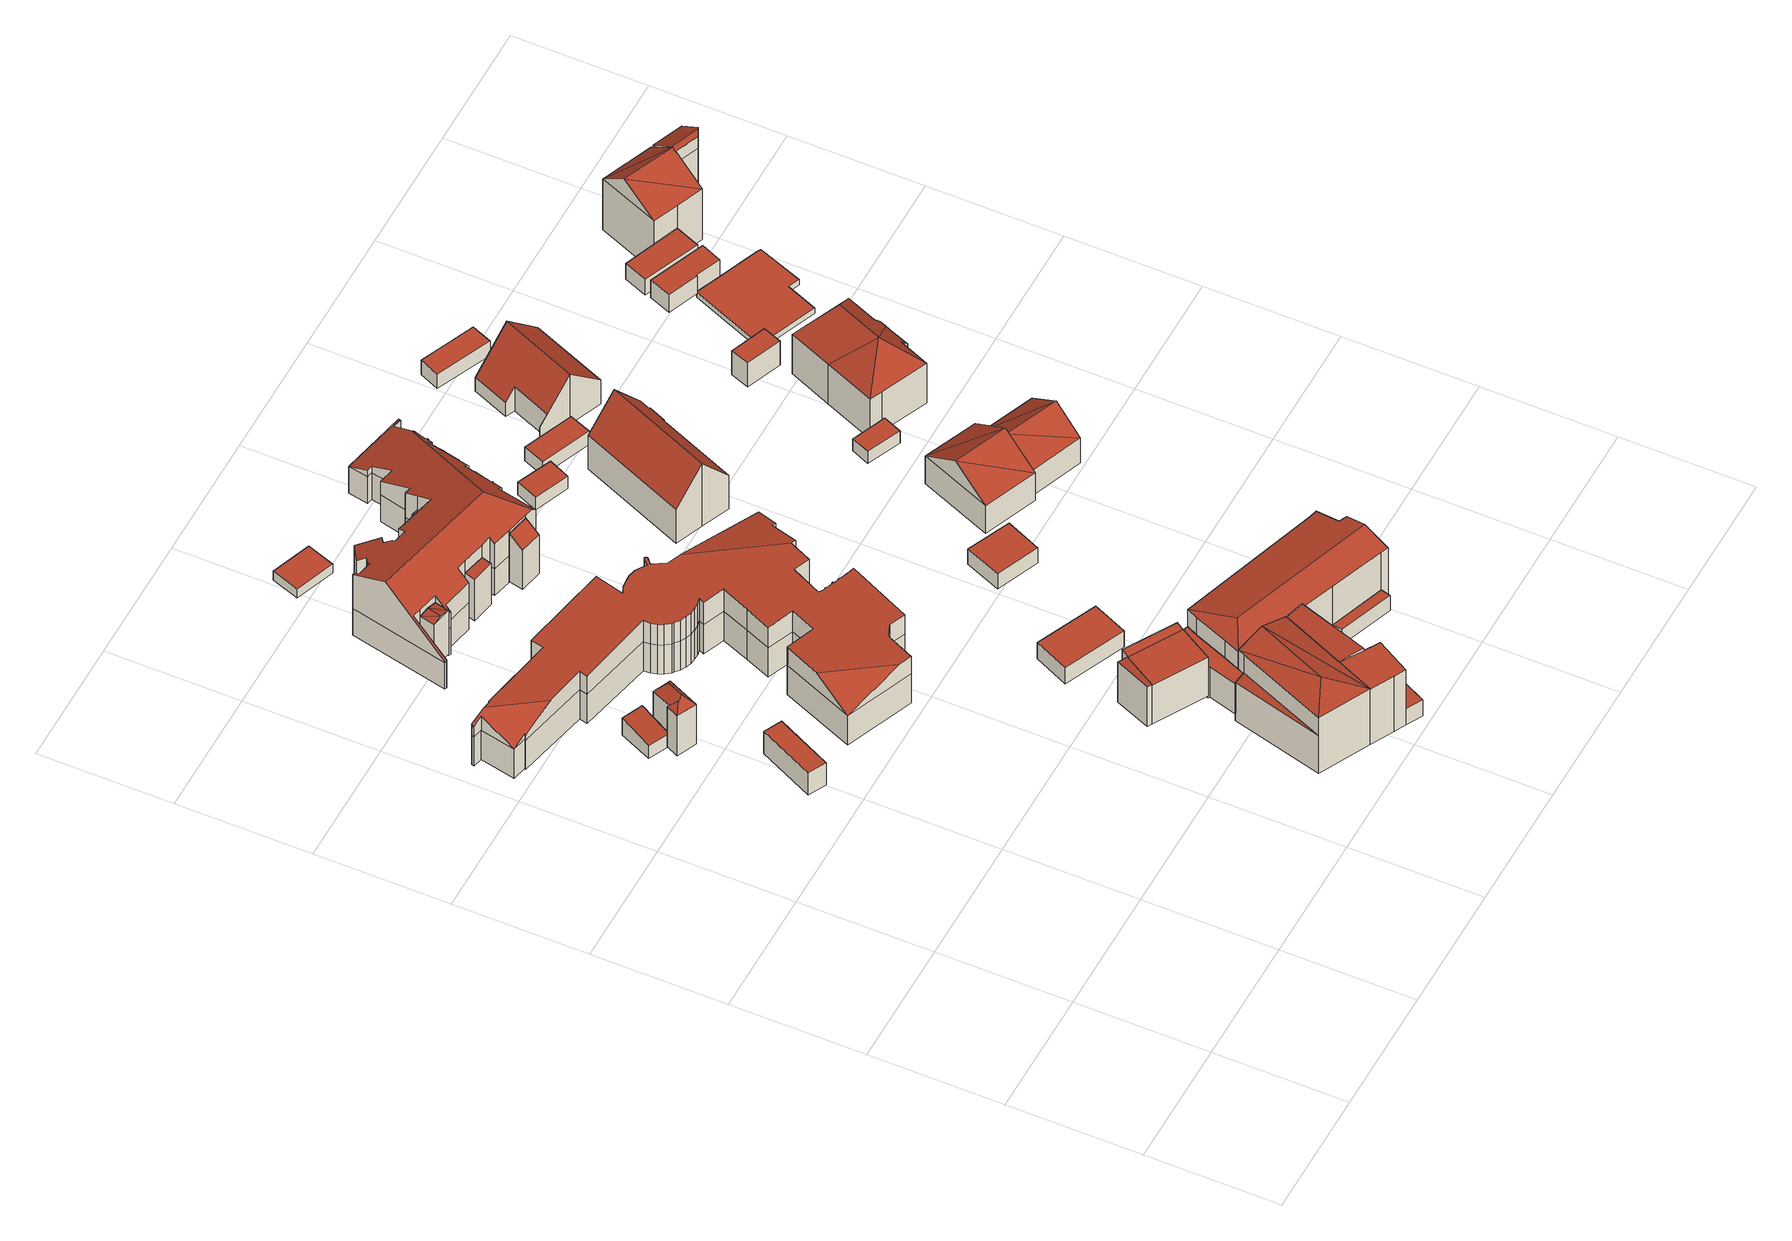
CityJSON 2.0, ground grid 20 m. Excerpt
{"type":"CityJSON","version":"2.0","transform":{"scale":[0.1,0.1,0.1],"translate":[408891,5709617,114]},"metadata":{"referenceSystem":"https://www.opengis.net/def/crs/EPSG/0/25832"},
"CityObjects":{
"building1":{"type":"Building","attributes":{"Gemeindeschluessel":"05978036","Geometrietyp2DReferenz":"3000","function":"31001_1000","roofType":"1000","measuredHeight":4.31},"geometry":[{"type":"MultiSurface","lod":"2","boundaries":[[[0,1,2,3]],[[1,4,5,2]],[[4,6,7,5]],[[6,0,3,7]],[[6,4,1,0]],[[3,2,5,7]]],"semantics":{"surfaces":[{"type":"WallSurface"},{"type":"RoofSurface"},{"type":"GroundSurface"}],"values":[0,0,0,0,1,2]}}]},
"building2":{"type":"Building","attributes":{"Gemeindeschluessel":"05978036","Geometrietyp2DReferenz":"3000","function":"31001_2460","roofType":"2100","measuredHeight":3.27},"geometry":[{"type":"MultiSurface","lod":"2","boundaries":[[[8,9,10,11]],[[9,12,13,10]],[[12,14,15,13]],[[14,16,17,15]],[[16,18,19,17]],[[18,8,11,19]],[[18,16,14,12,9,8]],[[11,10,13,15,17,19]]],"semantics":{"surfaces":[{"type":"WallSurface"},{"type":"RoofSurface"},{"type":"GroundSurface"}],"values":[0,0,0,0,0,0,1,2]}}]},
"building3":{"type":"Building","attributes":{"Gemeindeschluessel":"05978036","Geometrietyp2DReferenz":"3000","function":"31001_2460","roofType":"9999","measuredHeight":9.36},"geometry":[{"type":"MultiSurface","lod":"2","boundaries":[[[20,21,22,23,24]],[[25,20,24,26]],[[25,26,27]],[[21,20,25,27,28]],[[22,21,28,29]],[[22,29,23]],[[29,28,30,31]],[[28,27,32,30]],[[27,26,33,32]],[[26,24,34,33]],[[24,23,35,34]],[[23,29,31,35]],[[31,30,32,33,34,35]]],"semantics":{"surfaces":[{"type":"RoofSurface"},{"type":"WallSurface"},{"type":"GroundSurface"}],"values":[0,0,0,0,0,0,1,1,1,1,1,1,2]}}]},
"building4":{"type":"Building","attributes":{"Gemeindeschluessel":"05978036","Geometrietyp2DReferenz":"3000","function":"51009_1610","roofType":"3100","measuredHeight":8.84},"geometry":[{"type":"MultiSurface","lod":"2","boundaries":[[[36,37,38,39]],[[37,40,41,38]],[[40,42,43,41]],[[42,36,39,43]],[[40,37,44]],[[36,42,45]],[[45,37,36]],[[37,45,44]],[[42,44,45]],[[44,42,40]],[[39,38,41,43]]],"semantics":{"surfaces":[{"type":"WallSurface"},{"type":"RoofSurface"},{"type":"GroundSurface"}],"values":[0,0,0,0,0,0,1,1,1,1,2]}}]},
"building5":{"type":"Building","attributes":{"Gemeindeschluessel":"05978036","Geometrietyp2DReferenz":"3000","function":"31001_1100","roofType":"5000","measuredHeight":10.38},"geometry":[{"type":"MultiSurface","lod":"2","boundaries":[[[46,47,48,49]],[[47,50,51,48]],[[50,52,53,51]],[[52,54,55,53]],[[54,56,57,55]],[[56,58,59,57]],[[58,60,61,59]],[[60,62,63,61]],[[62,64,65,63]],[[64,66,67,65]],[[66,68,69,67]],[[68,70,71,69]],[[70,72,73,71]],[[72,74,75,73]],[[74,76,77,75]],[[76,78,79,77]],[[78,80,81,79]],[[80,82,83,81]],[[82,84,85,83]],[[84,86,87,85]],[[86,88,89,87]],[[88,90,91,89]],[[90,92,93,91]],[[92,94,95,93]],[[94,96,97,95]],[[96,98,99,97]],[[98,100,101,99]],[[100,102,103,101]],[[102,104,105,103]],[[104,106,107,105]],[[106,108,109,107]],[[108,110,111,109]],[[110,112,113,111]],[[112,114,115,113]],[[114,116,117,115]],[[116,118,119,117]],[[118,120,121,119]],[[120,122,123,121]],[[122,124,125,123]],[[124,126,127,125]],[[126,128,129,127]],[[128,130,131,129]],[[130,132,133,131]],[[132,134,135,133]],[[134,136,137,135]],[[136,138,139,137]],[[138,140,141,139]],[[140,142,143,141]],[[142,144,145,143]],[[144,146,147,145]],[[146,148,149,147]],[[148,150,151,149]],[[150,152,153,151]],[[152,154,155,153]],[[154,156,157,155]],[[156,158,159,157]],[[158,160,161,159]],[[160,162,163,161]],[[162,164,165,163]],[[164,166,167,165]],[[166,168,169,167]],[[168,170,171,169]],[[170,172,173,171]],[[172,174,175,173]],[[174,176,177,175]],[[176,178,179,177]],[[178,180,181,179]],[[180,182,183,181]],[[182,184,185,183]],[[184,186,187,185]],[[186,188,189,187]],[[188,190,191,189]],[[190,192,193,191]],[[192,46,49,193]],[[194,195,196,197]],[[198,199,200,201,202,203]],[[204,152,205]],[[206,207,208,209,210,211,212,213]],[[214,215,216,217,218,210,209,219,220,221,222,223,224,225,226,227,228,229,230,231,232,233,234,235,236,237,238,239,204,205,240,241,242,243,244,245,246,247,248,249,250,251,252,253,254,255,256,257,258,259,260,261,262,263,198,203,264,265,266,197,196,267,268,269,270,271,272,273]],[[68,214,273,70]],[[70,273,272,72]],[[72,272,271,74]],[[74,271,270,76]],[[76,270,269,78]],[[78,269,268,80]],[[80,268,267,82]],[[82,267,196,195,84]],[[86,194,197,266,88]],[[88,266,265,90]],[[90,265,264,92]],[[92,264,203,202,94]],[[100,199,198,102]],[[102,198,263,104]],[[104,263,262,106]],[[106,262,261,108]],[[108,261,260,110]],[[110,260,259,112]],[[112,259,258,114]],[[114,258,257,116]],[[116,257,256,118]],[[118,256,255,120]],[[120,255,254,122]],[[122,254,253,124]],[[124,253,252,126]],[[126,252,251,128]],[[128,251,250,130]],[[130,250,249,132]],[[132,249,248,134]],[[134,248,247,136]],[[136,247,246,138]],[[138,246,245,140]],[[140,245,244,142]],[[142,244,243,144]],[[144,243,242,146]],[[146,242,241,148]],[[148,241,240,150]],[[150,240,205,152]],[[154,239,238,156]],[[152,204,239,154]],[[156,238,237,158]],[[158,237,236,160]],[[160,236,235,162]],[[162,235,234,164]],[[164,234,233,166]],[[166,233,232,168]],[[168,232,231,170]],[[170,231,230,172]],[[172,230,229,174]],[[174,229,228,176]],[[176,228,227,178]],[[178,227,226,180]],[[180,226,225,182]],[[182,225,224,184]],[[184,224,223,186]],[[186,223,222,188]],[[188,222,221,190]],[[190,221,220,192]],[[192,220,219,46]],[[46,219,209,208,47]],[[60,218,217,62]],[[58,211,210,218,60]],[[62,217,216,64]],[[64,216,215,66]],[[66,215,214,68]],[[54,213,212,56]],[[52,206,213,54]],[[56,212,211,58]],[[47,208,207,50]],[[50,207,206,52]],[[94,202,201,96]],[[96,201,200,98]],[[98,200,199,100]],[[84,195,194,86]],[[49,48,51,53,55,57,59,61,63,65,67,69,71,73,75,77,79,81,83,85,87,89,91,93,95,97,99,101,103,105,107,109,111,113,115,117,119,121,123,125,127,129,131,133,135,137,139,141,143,145,147,149,151,153,155,157,159,161,163,165,167,169,171,173,175,177,179,181,183,185,187,189,191,193]]],"semantics":{"surfaces":[{"type":"WallSurface"},{"type":"RoofSurface"},{"type":"GroundSurface"}],"values":[0,0,0,0,0,0,0,0,0,0,0,0,0,0,0,0,0,0,0,0,0,0,0,0,0,0,0,0,0,0,0,0,0,0,0,0,0,0,0,0,0,0,0,0,0,0,0,0,0,0,0,0,0,0,0,0,0,0,0,0,0,0,0,0,0,0,0,0,0,0,0,0,0,0,1,1,1,1,1,0,0,0,0,0,0,0,0,0,0,0,0,0,0,0,0,0,0,0,0,0,0,0,0,0,0,0,0,0,0,0,0,0,0,0,0,0,0,0,0,0,0,0,0,0,0,0,0,0,0,0,0,0,0,0,0,0,0,0,0,0,0,0,0,0,0,0,0,0,0,0,0,0,0,2]}}]},
"building6":{"type":"Building","attributes":{"Gemeindeschluessel":"05978036","Geometrietyp2DReferenz":"3000","function":"31001_1000"},"children":["building6-1","building6-2","building6-3"]},
"building6-1":{"type":"BuildingPart","attributes":{"roofType":"1000","measuredHeight":7.47},"parents":["building6"],"geometry":[{"type":"MultiSurface","lod":"2","boundaries":[[[274,275,276,277,278]],[[275,279,280,276]],[[281,282,283,284,285]],[[282,281,279,275,274]],[[277,276,280,285,284]],[[285,280,279,281]],[[278,283,282,274]],[[278,277,284,283]]],"semantics":{"surfaces":[{"type":"WallSurface"},{"type":"RoofSurface"},{"type":"GroundSurface"},{"type":"ClosureSurface"}],"values":[0,0,0,1,2,3,0,3]}}]},
"building6-2":{"type":"BuildingPart","attributes":{"roofType":"2100","measuredHeight":7.72},"parents":["building6"],"geometry":[{"type":"MultiSurface","lod":"2","boundaries":[[[286,287,288,280,279]],[[287,289,290,288]],[[289,291,285,290]],[[291,281,285]],[[291,289,287,286]],[[280,288,290,285]],[[279,281,291,286]],[[279,280,285,281]]],"semantics":{"surfaces":[{"type":"WallSurface"},{"type":"RoofSurface"},{"type":"GroundSurface"},{"type":"ClosureSurface"}],"values":[0,0,0,0,1,2,0,3]}}]},
"building6-3":{"type":"BuildingPart","attributes":{"roofType":"2100","measuredHeight":7.77},"parents":["building6"],"geometry":[{"type":"MultiSurface","lod":"2","boundaries":[[[292,278,277,293]],[[283,294,295,284]],[[294,292,293,295]],[[294,283,278,292]],[[293,277,284,295]],[[283,284,277,278]]],"semantics":{"surfaces":[{"type":"WallSurface"},{"type":"RoofSurface"},{"type":"GroundSurface"},{"type":"ClosureSurface"}],"values":[0,0,0,1,2,3]}}]},
"building7":{"type":"Building","attributes":{"Gemeindeschluessel":"05978036","Geometrietyp2DReferenz":"3000","function":"51009_1610","roofType":"2100","measuredHeight":8.18},"geometry":[{"type":"MultiSurface","lod":"2","boundaries":[[[296,297,298,299]],[[297,300,301,298]],[[300,302,303,301]],[[302,296,299,303]],[[302,300,297,296]],[[299,298,301,303]]],"semantics":{"surfaces":[{"type":"WallSurface"},{"type":"RoofSurface"},{"type":"GroundSurface"}],"values":[0,0,0,0,1,2]}}]},
"building8":{"type":"Building","attributes":{"Gemeindeschluessel":"05978036","Geometrietyp2DReferenz":"3000","function":"31001_2460","roofType":"1000","measuredHeight":1.69},"geometry":[{"type":"MultiSurface","lod":"2","boundaries":[[[304,305,306,307]],[[305,308,309,306]],[[308,310,311,309]],[[310,304,307,311]],[[310,308,305,304]],[[307,306,309,311]]],"semantics":{"surfaces":[{"type":"WallSurface"},{"type":"RoofSurface"},{"type":"GroundSurface"}],"values":[0,0,0,0,1,2]}}]},
"building9":{"type":"Building","attributes":{"Gemeindeschluessel":"05978036","Geometrietyp2DReferenz":"3000","function":"51009_1610","roofType":"1000","measuredHeight":5.79},"geometry":[{"type":"MultiSurface","lod":"2","boundaries":[[[312,313,314,315]],[[313,316,317,314]],[[316,318,319,317]],[[318,320,321,319]],[[320,322,323,321]],[[322,324,325,323]],[[324,326,327,325]],[[326,328,329,327]],[[328,312,315,329]],[[328,326,324,322,320,318,316,313,312]],[[315,314,317,319,321,323,325,327,329]]],"semantics":{"surfaces":[{"type":"WallSurface"},{"type":"RoofSurface"},{"type":"GroundSurface"}],"values":[0,0,0,0,0,0,0,0,0,1,2]}}]},
"building10":{"type":"Building","attributes":{"Gemeindeschluessel":"05978036","Geometrietyp2DReferenz":"3000","function":"31001_2460","roofType":"1000","measuredHeight":3.1},"geometry":[{"type":"MultiSurface","lod":"2","boundaries":[[[330,331,332,333]],[[331,334,335,332]],[[334,336,337,335]],[[336,330,333,337]],[[336,334,331,330]],[[333,332,335,337]]],"semantics":{"surfaces":[{"type":"WallSurface"},{"type":"RoofSurface"},{"type":"GroundSurface"}],"values":[0,0,0,0,1,2]}}]},
"building11":{"type":"Building","attributes":{"Gemeindeschluessel":"05978036","Geometrietyp2DReferenz":"3000","function":"51009_1610","roofType":"2100","measuredHeight":10.65},"geometry":[{"type":"MultiSurface","lod":"2","boundaries":[[[338,339,340,341]],[[339,342,343,340]],[[342,344,345,343]],[[344,346,347,345]],[[346,338,341,347]],[[346,344,342,339,338]],[[341,340,343,345,347]]],"semantics":{"surfaces":[{"type":"WallSurface"},{"type":"RoofSurface"},{"type":"GroundSurface"}],"values":[0,0,0,0,0,1,2]}}]},
"building12":{"type":"Building","attributes":{"Gemeindeschluessel":"05978036","Geometrietyp2DReferenz":"3000","function":"51009_1610","roofType":"2100","measuredHeight":9.19},"geometry":[{"type":"MultiSurface","lod":"2","boundaries":[[[348,349,350,351]],[[349,352,353,350]],[[352,354,355,353]],[[354,348,351,355]],[[354,352,349,348]],[[351,350,353,355]]],"semantics":{"surfaces":[{"type":"WallSurface"},{"type":"RoofSurface"},{"type":"GroundSurface"}],"values":[0,0,0,0,1,2]}}]},
"building13":{"type":"Building","attributes":{"Gemeindeschluessel":"05978036","Geometrietyp2DReferenz":"3000","function":"31001_1000"},"children":["building13-1","building13-2"]},
"building13-1":{"type":"BuildingPart","attributes":{"roofType":"1000","measuredHeight":7.96},"parents":["building13"],"geometry":[{"type":"MultiSurface","lod":"2","boundaries":[[[356,357,358,359,360]],[[357,361,362,363,358]],[[364,361,357,356]],[[359,358,363,365]],[[366,365,363,362]],[[366,362,361,364]],[[360,359,365,366]],[[360,366,364,356]]],"semantics":{"surfaces":[{"type":"WallSurface"},{"type":"RoofSurface"},{"type":"GroundSurface"},{"type":"ClosureSurface"}],"values":[0,0,1,2,3,3,3,3]}}]},
"building13-2":{"type":"BuildingPart","attributes":{"roofType":"5000","measuredHeight":13.95},"parents":["building13"],"geometry":[{"type":"MultiSurface","lod":"2","boundaries":[[[367,368,369,370]],[[368,371,372,369]],[[371,373,374,372]],[[373,375,376,374]],[[375,377,378,376]],[[377,379,380,378]],[[379,381,382,380]],[[381,383,384,382]],[[383,385,386,384]],[[385,387,388,386]],[[387,389,390,388]],[[389,391,392,390]],[[391,393,394,392]],[[393,395,396,394]],[[395,397,398,396]],[[397,399,400,398]],[[399,401,402,400]],[[401,403,404,402]],[[403,405,406,404]],[[405,407,408,406]],[[407,409,410,408]],[[409,411,412,410]],[[411,413,414,412]],[[413,415,416,414]],[[415,417,418,416]],[[417,419,420,418]],[[419,421,422,420]],[[421,423,424,422]],[[423,425,426,424]],[[425,360,359,426]],[[362,427,428,363]],[[427,429,430,428]],[[429,431,432,430]],[[431,433,434,432]],[[433,435,436,434]],[[435,437,438,436]],[[437,439,440,438]],[[439,441,442,440]],[[441,443,444,442]],[[443,445,446,444]],[[445,447,448,446]],[[447,449,450,448]],[[449,451,452,450]],[[451,453,454,452]],[[453,455,456,454]],[[455,457,458,456]],[[457,459,460,458]],[[459,461,462,460]],[[461,463,464,462]],[[463,465,466,464]],[[465,467,468,466]],[[467,469,470,468]],[[469,471,472,470]],[[471,473,474,472]],[[473,475,476,474]],[[475,477,478,476]],[[477,479,480,478]],[[479,481,482,480]],[[481,483,484,482]],[[483,485,486,484]],[[485,487,488,486]],[[487,489,490,488]],[[489,491,492,490]],[[491,493,494,492]],[[493,495,496,494]],[[495,497,498,496]],[[497,499,500,498]],[[499,501,502,500]],[[501,503,504,502]],[[503,505,506,504]],[[505,507,508,506]],[[507,367,370,508]],[[443,441,509]],[[510,511,512,513,514,515,516,517,518,519,520,521,522,523,524,525,526,527,528,529,530,531,532,533,534,535,536,537,538,539,540,541,542,543]],[[544,545,546,547,548,549,550,551,552,553,554,555,556,557,558,559,560,561,562,563,564,565,535,534,566,509,441,439,567,568]],[[569,570,571,572,573,574,575,576,536,535,565,577,578,579,580,581,582,583,584]],[[381,569,584,383]],[[383,584,583,385]],[[385,583,582,387]],[[387,582,581,389]],[[389,581,580,391]],[[391,580,579,393]],[[393,579,578,395]],[[395,578,577,397]],[[397,577,565,564,399]],[[507,537,536,576,367]],[[367,576,575,368]],[[368,575,574,371]],[[371,574,573,373]],[[373,573,572,375]],[[375,572,571,377]],[[379,570,569,381]],[[377,571,570,379]],[[433,544,568,435]],[[435,568,567,437]],[[437,567,439]],[[445,566,534,533,447]],[[443,509,566,445]],[[399,564,563,401]],[[401,563,562,403]],[[403,562,561,405]],[[405,561,560,407]],[[407,560,559,409]],[[409,559,558,411]],[[411,558,557,413]],[[413,557,556,415]],[[415,556,555,417]],[[417,555,554,419]],[[419,554,553,421]],[[421,553,552,423]],[[423,552,551,425]],[[425,551,550,356,360]],[[362,361,548,547,427]],[[427,547,546,429]],[[429,546,545,431]],[[431,545,544,433]],[[495,543,542,497]],[[493,510,543,495]],[[497,542,541,499]],[[499,541,540,501]],[[501,540,539,503]],[[503,539,538,505]],[[505,538,537,507]],[[447,533,532,449]],[[449,532,531,451]],[[451,531,530,453]],[[453,530,529,455]],[[455,529,528,457]],[[457,528,527,459]],[[459,527,526,461]],[[461,526,525,463]],[[463,525,524,465]],[[465,524,523,467]],[[467,523,522,469]],[[469,522,521,471]],[[471,521,520,473]],[[473,520,519,475]],[[475,519,518,477]],[[477,518,517,479]],[[479,517,516,481]],[[481,516,515,483]],[[483,515,514,485]],[[485,514,513,487]],[[487,513,512,489]],[[489,512,511,491]],[[491,511,510,493]],[[370,369,372,374,376,378,380,382,384,386,388,390,392,394,396,398,400,402,404,406,408,410,412,414,416,418,420,422,424,426,359,365,363,428,430,432,434,436,438,440,442,444,446,448,450,452,454,456,458,460,462,464,466,468,470,472,474,476,478,480,482,484,486,488,490,492,494,496,498,500,502,504,506,508]],[[365,359,360,366]],[[363,365,366,362]],[[549,364,356,550]],[[360,356,364,366]],[[548,361,364,549]],[[366,364,361,362]]],"semantics":{"surfaces":[{"type":"WallSurface"},{"type":"RoofSurface"},{"type":"GroundSurface"},{"type":"ClosureSurface"}],"values":[0,0,0,0,0,0,0,0,0,0,0,0,0,0,0,0,0,0,0,0,0,0,0,0,0,0,0,0,0,0,0,0,0,0,0,0,0,0,0,0,0,0,0,0,0,0,0,0,0,0,0,0,0,0,0,0,0,0,0,0,0,0,0,0,0,0,0,0,0,0,0,0,1,1,1,1,0,0,0,0,0,0,0,0,0,0,0,0,0,0,0,0,0,0,0,0,0,0,0,0,0,0,0,0,0,0,0,0,0,0,0,0,0,0,0,0,0,0,0,0,0,0,0,0,0,0,0,0,0,0,0,0,0,0,0,0,0,0,0,0,0,0,0,0,0,0,2,3,3,0,3,0,3]}}]},
"building14":{"type":"Building","attributes":{"Gemeindeschluessel":"05978036","Geometrietyp2DReferenz":"3000","function":"31001_1000"},"children":["building14-1","building14-2","building14-3","building14-4","building14-5","building14-6"]},
"building14-1":{"type":"BuildingPart","attributes":{"roofType":"1000","measuredHeight":10.67},"parents":["building14"],"geometry":[{"type":"MultiSurface","lod":"2","boundaries":[[[585,586,587,588,589]],[[586,590,591,587]],[[592,593,594,595]],[[593,596,597,594]],[[596,598,599,600,597]],[[598,596,593,592,590,586,585]],[[588,587,591,595,594,597,600]],[[595,591,590,592]],[[589,599,598,585]],[[589,588,600,599]]],"semantics":{"surfaces":[{"type":"WallSurface"},{"type":"RoofSurface"},{"type":"GroundSurface"},{"type":"ClosureSurface"}],"values":[0,0,0,0,0,1,2,3,0,3]}}]},
"building14-2":{"type":"BuildingPart","attributes":{"roofType":"5000","measuredHeight":11.88},"parents":["building14"],"geometry":[{"type":"MultiSurface","lod":"2","boundaries":[[[601,602,603,604]],[[602,605,606,603]],[[605,607,608,606]],[[607,609,610,611,608]],[[612,613,614,615,616]],[[613,617,618,614]],[[619,620,621,622]],[[620,623,624,621]],[[623,625,626,624]],[[625,627,628,626]],[[627,629,630,628]],[[629,601,604,630]],[[625,623,620,619,631]],[[619,617,613,612,609,607,605,631]],[[605,602,601,629,627,625,631]],[[604,603,606,608,611,615,614,618,622,621,624,626,628,630]],[[616,610,609,612]],[[616,615,611,610]],[[622,618,617,619]]],"semantics":{"surfaces":[{"type":"WallSurface"},{"type":"RoofSurface"},{"type":"GroundSurface"},{"type":"ClosureSurface"}],"values":[0,0,0,0,0,0,0,0,0,0,0,0,1,1,1,2,0,3,3]}}]},
"building14-3":{"type":"BuildingPart","attributes":{"roofType":"1000","measuredHeight":3.18},"parents":["building14"],"geometry":[{"type":"MultiSurface","lod":"2","boundaries":[[[632,633,634,635]],[[633,589,588,634]],[[599,636,637,600]],[[636,632,635,637]],[[636,599,589,633,632]],[[635,634,588,600,637]],[[600,588,589,599]]],"semantics":{"surfaces":[{"type":"WallSurface"},{"type":"RoofSurface"},{"type":"GroundSurface"},{"type":"ClosureSurface"}],"values":[0,0,0,0,1,2,3]}}]},
"building14-4":{"type":"BuildingPart","attributes":{"roofType":"2100","measuredHeight":7.39},"parents":["building14"],"geometry":[{"type":"MultiSurface","lod":"2","boundaries":[[[638,639,640,641]],[[639,642,643,640]],[[639,638,642]],[[643,641,640]],[[641,643,642,638]]],"semantics":{"surfaces":[{"type":"WallSurface"},{"type":"RoofSurface"},{"type":"GroundSurface"},{"type":"ClosureSurface"}],"values":[0,0,1,2,3]}}]},
"building14-5":{"type":"BuildingPart","attributes":{"roofType":"5000","measuredHeight":12.16},"parents":["building14"],"geometry":[{"type":"MultiSurface","lod":"2","boundaries":[[[644,645,638,641,591,590]],[[646,647,619,622,643,642]],[[648,649,592,595,618,617]],[[645,644,650]],[[644,649,648,651]],[[651,650,644]],[[651,647,650]],[[650,647,646,645]],[[651,648,647]],[[595,591,641,643,622,618]],[[590,592,649,644]],[[590,591,595,592]],[[642,638,645,646]],[[642,643,641,638]],[[617,619,647,648]],[[617,618,622,619]]],"semantics":{"surfaces":[{"type":"WallSurface"},{"type":"RoofSurface"},{"type":"GroundSurface"},{"type":"ClosureSurface"}],"values":[0,0,0,1,1,1,1,1,0,2,0,3,0,3,0,3]}}]},
"building14-6":{"type":"BuildingPart","attributes":{"roofType":"1000","measuredHeight":2.92},"parents":["building14"],"geometry":[{"type":"MultiSurface","lod":"2","boundaries":[[[610,652,653,611]],[[652,654,655,653]],[[654,616,615,655]],[[616,654,652,610]],[[611,653,655,615]],[[611,615,616,610]]],"semantics":{"surfaces":[{"type":"WallSurface"},{"type":"RoofSurface"},{"type":"GroundSurface"},{"type":"ClosureSurface"}],"values":[0,0,0,1,2,3]}}]},
"building15":{"type":"Building","attributes":{"Gemeindeschluessel":"05978036","Geometrietyp2DReferenz":"3000","function":"31001_2460","roofType":"1000","measuredHeight":2.93},"geometry":[{"type":"MultiSurface","lod":"2","boundaries":[[[656,657,658,659]],[[657,660,661,658]],[[660,662,663,661]],[[662,656,659,663]],[[662,660,657,656]],[[659,658,661,663]]],"semantics":{"surfaces":[{"type":"WallSurface"},{"type":"RoofSurface"},{"type":"GroundSurface"}],"values":[0,0,0,0,1,2]}}]},
"building16":{"type":"Building","attributes":{"Gemeindeschluessel":"05978036","Geometrietyp2DReferenz":"3000","function":"51009_1610","roofType":"2100","measuredHeight":4.27},"geometry":[{"type":"MultiSurface","lod":"2","boundaries":[[[664,665,666,667]],[[665,668,669,666]],[[668,670,671,669]],[[670,672,673,671]],[[672,674,675,673]],[[674,676,677,675]],[[676,678,679,677]],[[678,664,667,679]],[[678,676,674,672,670,668,665,664]],[[667,666,669,671,673,675,677,679]]],"semantics":{"surfaces":[{"type":"WallSurface"},{"type":"RoofSurface"},{"type":"GroundSurface"}],"values":[0,0,0,0,0,0,0,0,1,2]}}]},
"building17":{"type":"Building","attributes":{"Gemeindeschluessel":"05978036","Geometrietyp2DReferenz":"3000","function":"31001_2460","roofType":"1000","measuredHeight":2.35},"geometry":[{"type":"MultiSurface","lod":"2","boundaries":[[[680,681,682,683]],[[681,684,685,682]],[[684,686,687,685]],[[686,680,683,687]],[[686,684,681,680]],[[683,682,685,687]]],"semantics":{"surfaces":[{"type":"WallSurface"},{"type":"RoofSurface"},{"type":"GroundSurface"}],"values":[0,0,0,0,1,2]}}]},
"building18":{"type":"Building","attributes":{"Gemeindeschluessel":"05978036","Geometrietyp2DReferenz":"3000","function":"51009_1610","roofType":"2100","measuredHeight":4.31},"geometry":[{"type":"MultiSurface","lod":"2","boundaries":[[[688,689,690,691]],[[689,692,693,690]],[[692,694,695,693]],[[694,696,697,695]],[[696,688,691,697]],[[696,694,692,689,688]],[[691,690,693,695,697]]],"semantics":{"surfaces":[{"type":"WallSurface"},{"type":"RoofSurface"},{"type":"GroundSurface"}],"values":[0,0,0,0,0,1,2]}}]},
"building19":{"type":"Building","attributes":{"Gemeindeschluessel":"05978036","Geometrietyp2DReferenz":"3000","function":"31001_1000","roofType":"3100","measuredHeight":11.97},"geometry":[{"type":"MultiSurface","lod":"2","boundaries":[[[698,699,700,701]],[[699,702,703,700]],[[702,704,705,703]],[[704,706,707,705]],[[706,708,709,707]],[[708,710,711,709]],[[710,712,713,711]],[[712,714,715,713]],[[714,716,717,715]],[[716,698,701,717]],[[712,710,708,706,704,702,699,698]],[[698,716,714,712]],[[701,700,703,705,707,709,711,713,715,717]]],"semantics":{"surfaces":[{"type":"WallSurface"},{"type":"RoofSurface"},{"type":"GroundSurface"}],"values":[0,0,0,0,0,0,0,0,0,0,1,1,2]}}]},
"building20":{"type":"Building","attributes":{"Gemeindeschluessel":"05978036","Geometrietyp2DReferenz":"3000","function":"31001_2460","roofType":"1000","measuredHeight":2.65},"geometry":[{"type":"MultiSurface","lod":"2","boundaries":[[[718,719,720,721]],[[719,722,723,720]],[[722,724,725,723]],[[724,718,721,725]],[[724,722,719,718]],[[721,720,723,725]]],"semantics":{"surfaces":[{"type":"WallSurface"},{"type":"RoofSurface"},{"type":"GroundSurface"}],"values":[0,0,0,0,1,2]}}]},
"building21":{"type":"Building","attributes":{"Gemeindeschluessel":"05978036","Geometrietyp2DReferenz":"3000","function":"31001_1000"},"children":["building21-1","building21-2"]},
"building21-1":{"type":"BuildingPart","attributes":{"roofType":"3100","measuredHeight":8.21},"parents":["building21"],"geometry":[{"type":"MultiSurface","lod":"2","boundaries":[[[726,727,728,729]],[[727,730,731,728]],[[730,732,733,731]],[[730,727,734]],[[726,734,727]],[[734,726,735,736]],[[736,730,734]],[[730,736,737,732]],[[729,728,731,733]],[[729,733,732,726]],[[732,737,735,726]],[[737,736,735]]],"semantics":{"surfaces":[{"type":"WallSurface"},{"type":"RoofSurface"},{"type":"GroundSurface"},{"type":"ClosureSurface"}],"values":[0,0,0,0,1,1,1,1,2,3,3,3]}}]},
"building21-2":{"type":"BuildingPart","attributes":{"roofType":"3100","measuredHeight":9.2},"parents":["building21"],"geometry":[{"type":"MultiSurface","lod":"2","boundaries":[[[738,739,740,741]],[[742,743,744,745]],[[743,738,741,744]],[[738,743,746]],[[738,747,739]],[[747,738,746]],[[746,742,747]],[[742,746,743]],[[741,740,729,733,745,744]],[[745,733,732,737,742]],[[729,740,739,735,726]],[[733,729,726,732]],[[732,726,735,737]],[[747,742,737,736,735,739]],[[737,735,736]]],"semantics":{"surfaces":[{"type":"WallSurface"},{"type":"RoofSurface"},{"type":"GroundSurface"},{"type":"ClosureSurface"}],"values":[0,0,0,0,1,1,1,1,2,0,0,3,3,0,3]}}]},
"building22":{"type":"Building","attributes":{"Gemeindeschluessel":"05978036","Geometrietyp2DReferenz":"3000","function":"31001_2460","roofType":"1000","measuredHeight":2.36},"geometry":[{"type":"MultiSurface","lod":"2","boundaries":[[[748,749,750,751]],[[749,752,753,750]],[[752,754,755,753]],[[754,748,751,755]],[[754,752,749,748]],[[751,750,753,755]]],"semantics":{"surfaces":[{"type":"WallSurface"},{"type":"RoofSurface"},{"type":"GroundSurface"}],"values":[0,0,0,0,1,2]}}]},
"building23":{"type":"Building","attributes":{"Gemeindeschluessel":"05978036","Geometrietyp2DReferenz":"3000","function":"31001_1000","roofType":"3100","measuredHeight":9.62},"geometry":[{"type":"MultiSurface","lod":"2","boundaries":[[[756,757,758,759]],[[757,760,761,758]],[[760,762,763,761]],[[762,764,765,763]],[[764,766,767,765]],[[766,768,769,767]],[[768,770,771,769]],[[770,772,773,771]],[[772,774,775,773]],[[774,756,759,775]],[[770,768,766,764]],[[764,762,760,757,756,774,772,770]],[[759,758,761,763,765,767,769,771,773,775]]],"semantics":{"surfaces":[{"type":"WallSurface"},{"type":"RoofSurface"},{"type":"GroundSurface"}],"values":[0,0,0,0,0,0,0,0,0,0,1,1,2]}}]},
"building24":{"type":"Building","attributes":{"Gemeindeschluessel":"05978036","Geometrietyp2DReferenz":"3000","function":"31001_2460","roofType":"1000","measuredHeight":2.81},"geometry":[{"type":"MultiSurface","lod":"2","boundaries":[[[776,777,778,779]],[[777,780,781,778]],[[780,782,783,781]],[[782,784,785,783]],[[784,776,779,785]],[[784,782,780,777,776]],[[779,778,781,783,785]]],"semantics":{"surfaces":[{"type":"WallSurface"},{"type":"RoofSurface"},{"type":"GroundSurface"}],"values":[0,0,0,0,0,1,2]}}]},
"building25":{"type":"Building","attributes":{"Gemeindeschluessel":"05978036","Geometrietyp2DReferenz":"3000","function":"31001_1000","roofType":"3200","measuredHeight":12.95},"geometry":[{"type":"MultiSurface","lod":"2","boundaries":[[[786,787,788,789]],[[787,790,791,788]],[[790,792,793,791]],[[792,794,795,793]],[[794,796,797,795]],[[796,798,799,797]],[[798,800,801,799]],[[800,802,803,801]],[[802,804,805,803]],[[804,806,807,805]],[[806,808,809,807]],[[808,786,789,809]],[[798,796,810]],[[792,790,787,811]],[[796,794,811,810]],[[794,792,811]],[[804,802,800,798,810,811]],[[787,786,808,806,804,811]],[[789,788,791,793,795,797,799,801,803,805,807,809]]],"semantics":{"surfaces":[{"type":"WallSurface"},{"type":"RoofSurface"},{"type":"GroundSurface"}],"values":[0,0,0,0,0,0,0,0,0,0,0,0,1,1,1,1,1,1,2]}}]},
"building26":{"type":"Building","attributes":{"Gemeindeschluessel":"05978036","Geometrietyp2DReferenz":"3000","function":"31001_2460","roofType":"1000","measuredHeight":4.54},"geometry":[{"type":"MultiSurface","lod":"2","boundaries":[[[812,813,814,815]],[[813,816,817,814]],[[816,818,819,817]],[[818,812,815,819]],[[818,816,813,812]],[[815,814,817,819]]],"semantics":{"surfaces":[{"type":"WallSurface"},{"type":"RoofSurface"},{"type":"GroundSurface"}],"values":[0,0,0,0,1,2]}}]},
"building27":{"type":"Building","attributes":{"Gemeindeschluessel":"05978036","Geometrietyp2DReferenz":"3000","function":"31001_9998","roofType":"1000","measuredHeight":1.3},"geometry":[{"type":"MultiSurface","lod":"2","boundaries":[[[820,821,822,823]],[[821,824,825,822]],[[824,826,827,825]],[[826,828,829,827]],[[828,830,831,829]],[[830,820,823,831]],[[830,828,826,824,821,820]],[[823,822,825,827,829,831]]],"semantics":{"surfaces":[{"type":"WallSurface"},{"type":"RoofSurface"},{"type":"GroundSurface"}],"values":[0,0,0,0,0,0,1,2]}}]},
"building28":{"type":"Building","attributes":{"Gemeindeschluessel":"05978036","Geometrietyp2DReferenz":"3000","function":"31001_1000","roofType":"1000","measuredHeight":1.02},"geometry":[{"type":"MultiSurface","lod":"2","boundaries":[[[832,833,834,835]],[[833,836,837,834]],[[836,838,839,837]],[[838,840,841,839]],[[840,842,843,841]],[[842,844,845,843]],[[844,846,847,845]],[[846,848,849,847]],[[848,850,851,849]],[[850,832,835,851]],[[850,848,846,844,842,840,838,836,833,832]],[[835,834,837,839,841,843,845,847,849,851]]],"semantics":{"surfaces":[{"type":"WallSurface"},{"type":"RoofSurface"},{"type":"GroundSurface"}],"values":[0,0,0,0,0,0,0,0,0,0,1,2]}}]},
"building29":{"type":"Building","attributes":{"Gemeindeschluessel":"05978036","Geometrietyp2DReferenz":"3000","function":"31001_2460","roofType":"1000","measuredHeight":3.43},"geometry":[{"type":"MultiSurface","lod":"2","boundaries":[[[852,853,854,855]],[[853,856,857,854]],[[856,858,859,857]],[[858,860,861,859]],[[860,862,863,861]],[[862,852,855,863]],[[862,860,858,856,853,852]],[[855,854,857,859,861,863]]],"semantics":{"surfaces":[{"type":"WallSurface"},{"type":"RoofSurface"},{"type":"GroundSurface"}],"values":[0,0,0,0,0,0,1,2]}}]},
"building30":{"type":"Building","attributes":{"Gemeindeschluessel":"05978036","Geometrietyp2DReferenz":"3000","function":"31001_2460","roofType":"1000","measuredHeight":3.05},"geometry":[{"type":"MultiSurface","lod":"2","boundaries":[[[864,865,866,867]],[[865,868,869,866]],[[868,870,871,869]],[[870,864,867,871]],[[870,868,865,864]],[[867,866,869,871]]],"semantics":{"surfaces":[{"type":"WallSurface"},{"type":"RoofSurface"},{"type":"GroundSurface"}],"values":[0,0,0,0,1,2]}}]},
"building31":{"type":"Building","attributes":{"Gemeindeschluessel":"05978036","Geometrietyp2DReferenz":"3000","function":"31001_1000"},"children":["building31-1","building31-2"]},
"building31-1":{"type":"BuildingPart","attributes":{"roofType":"5000","measuredHeight":13.03},"parents":["building31"],"geometry":[{"type":"MultiSurface","lod":"2","boundaries":[[[872,873,874,875,876,877]],[[873,878,879,874]],[[878,880,881,879]],[[880,882,883,884,881]],[[885,886,887,888,889,890]],[[886,891,892,872,887]],[[873,892,891,878]],[[872,892,873]],[[878,891,886,885,880]],[[880,885,890,893,882]],[[884,875,874,879,881]],[[877,894,872]],[[876,875,884,883]],[[877,876,883,882,894]],[[894,888,887,872]],[[893,890,889]],[[882,893,889,888,894]]],"semantics":{"surfaces":[{"type":"WallSurface"},{"type":"RoofSurface"},{"type":"GroundSurface"},{"type":"ClosureSurface"}],"values":[0,0,0,0,1,1,0,0,0,0,2,0,3,3,0,0,3]}}]},
"building31-2":{"type":"BuildingPart","attributes":{"roofType":"5000","measuredHeight":13.14},"parents":["building31"],"geometry":[{"type":"MultiSurface","lod":"2","boundaries":[[[895,896,897,898]],[[896,899,900,897]],[[899,901,902,900]],[[901,876,875,902]],[[883,903,904,884]],[[903,895,898,904]],[[899,905,888,894,877,901]],[[899,906,905]],[[903,893,889,905,906]],[[906,896,895,903]],[[883,882,893,903]],[[901,877,876]],[[896,906,899]],[[898,897,900,902,875,884,904]],[[884,875,876,883]],[[905,889,888]],[[876,877,894,882,883]],[[893,882,894,888,889]]],"semantics":{"surfaces":[{"type":"WallSurface"},{"type":"RoofSurface"},{"type":"GroundSurface"},{"type":"ClosureSurface"}],"values":[0,0,0,0,0,0,1,1,1,1,0,0,0,2,3,0,3,3]}}]}
},
"vertices":[
[131,646,104],[171,730,104],[171,730,61],[131,646,61],[197,717,104],[197,717,61],[157,633,104],[157,633,61],
[99,861,83],[121,910,92],[121,910,59],[99,861,59],[152,896,92],[152,896,59],[143,876,88],[143,876,59],[130,846,83],[130,846,59],[127,848,83],[127,848,59],
[140,834,155],[135,833,150],[132,834,150],[118,829,138],[147,816,138],[150,857,155],[169,864,138],[143,876,138],[130,846,138],[127,848,138],[130,846,61],[127,848,61],[143,876,61],[169,864,61],[147,816,61],[118,829,61],
[160,1199,136],[155,1177,136],[155,1177,52],[160,1199,52],[124,1183,136],[124,1183,52],[129,1206,136],[129,1206,52],[139,1180,140],[144,1202,140],
[143,982,89],[33,1006,89],[33,1006,33],[143,982,33],[34,1008,89],[34,1008,33],[12,1013,89],[12,1013,33],[23,1066,89],[23,1066,33],[9,1069,89],[9,1069,33],[10,1073,89],[10,1073,33],[46,1065,89],[46,1065,33],[46,1066,89],[46,1066,33],[157,1042,89],[157,1042,33],[161,1061,89],[161,1061,33],[294,1032,89],[294,1032,33],[284,989,89],[284,989,33],[293,993,89],[293,993,33],[304,994,89],[304,994,33],[314,994,89],[314,994,33],[324,991,89],[324,991,33],[331,987,89],[331,987,33],[340,981,89],[340,981,33],[350,990,89],[350,990,33],[352,988,89],[352,988,33],[343,978,89],[343,978,33],[349,969,89],[349,969,33],[354,959,89],[354,959,33],[499,898,89],[499,898,33],[486,867,89],[486,867,33],[480,869,89],[480,869,33],[463,827,89],[463,827,33],[456,830,89],[456,830,33],[442,797,89],[442,797,33],[418,807,89],[418,807,33],[399,762,89],[399,762,33],[401,762,89],[401,762,33],[400,761,89],[400,761,33],[409,757,89],[409,757,33],[410,758,89],[410,758,33],[411,757,89],[411,757,33],[411,756,89],[411,756,33],[420,753,89],[420,753,33],[420,754,89],[420,754,33],[422,753,89],[422,753,33],[421,752,89],[421,752,33],[430,748,89],[430,748,33],[430,749,89],[430,749,33],[433,748,89],[433,748,33],[433,747,89],[433,747,33],[451,740,89],[451,740,33],[451,741,89],[451,741,33],[455,739,89],[455,739,33],[416,646,89],[416,646,33],[392,656,89],[392,656,33],[374,649,89],[374,649,33],[357,608,89],[357,608,33],[255,650,89],[255,650,33],[300,759,89],[300,759,33],[341,742,89],[341,742,33],[356,779,89],[356,779,33],[317,795,89],[317,795,33],[332,833,89],[332,833,33],[349,875,89],[349,875,33],[316,888,89],[316,888,33],[320,896,89],[320,896,33],[311,894,89],[311,894,33],[303,894,89],[303,894,33],[294,895,89],[294,895,33],[286,898,89],[286,898,33],[278,902,89],[278,902,33],[271,908,89],[271,908,33],[268,910,89],[268,910,33],[262,918,89],[262,918,33],[258,926,89],[258,926,33],[256,935,89],[256,935,33],[255,945,89],[255,945,33],[140,970,89],[140,970,33],[352,988,136],[350,990,136],[348,989,137],[351,986,137],[456,830,137],[463,827,136],[480,869,128],[486,867,127],[499,898,121],[375,950,137],[278,706,122],[339,616,122],[12,1013,90],[34,1008,100],[33,1006,99],[83,995,122],[34,1067,122],[10,1073,111],[9,1069,109],[23,1066,116],[294,1032,135],[161,1061,129],[157,1042,128],[46,1066,122],[46,1065,122],[143,982,125],[140,970,124],[255,945,130],[256,935,129],[258,926,129],[262,918,129],[268,910,129],[271,908,129],[278,902,129],[286,898,130],[294,895,130],[303,894,131],[311,894,131],[320,896,132],[316,888,131],[349,875,132],[332,833,130],[317,795,127],[356,779,129],[341,742,127],[300,759,125],[357,608,123],[374,649,125],[392,656,126],[416,646,127],[455,739,133],[451,741,133],[451,740,133],[433,747,132],[433,748,132],[430,749,132],[430,748,132],[421,752,132],[422,753,132],[420,754,132],[420,753,132],[411,756,131],[411,757,131],[410,758,131],[409,757,131],[400,761,131],[401,762,131],[399,762,131],[418,807,134],[442,797,135],[354,959,136],[349,969,136],[343,978,136],[340,981,136],[331,987,136],[324,991,136],[314,994,135],[304,994,135],[293,993,134],[284,989,133],
[555,312,123],[525,261,123],[525,261,49],[555,312,49],[555,312,122],[449,305,123],[449,305,49],[479,356,123],[480,355,123],[480,355,122],[480,355,49],[479,356,49],
[449,305,124],[442,309,125],[442,309,49],[464,362,126],[464,362,49],[479,356,124],
[560,323,126],[560,323,49],[486,366,126],[486,366,49],
[261,1181,132],[258,1166,130],[258,1166,51],[261,1181,51],[223,1173,130],[223,1173,51],[227,1189,132],[227,1189,51],
[174,1440,66],[234,1418,66],[234,1418,49],[174,1440,49],[219,1376,66],[219,1376,49],[159,1398,66],[159,1398,49],
[536,215,103],[515,217,103],[515,217,45],[536,215,45],[527,260,103],[527,260,45],[525,261,103],[525,261,45],[555,312,103],[555,312,45],[560,323,103],[560,323,45],[578,317,103],[578,317,45],[570,300,103],[570,300,45],[550,249,103],[550,249,45],
[458,435,85],[482,487,85],[482,487,54],[458,435,54],[573,447,85],[573,447,54],[550,395,85],[550,395,54],
[593,91,141],[579,99,138],[579,99,37],[593,91,37],[620,195,139],[620,195,37],[647,185,143],[647,185,37],[612,79,143],[612,79,37],
[339,1156,143],[334,1134,126],[334,1134,51],[339,1156,51],[300,1141,126],[300,1141,51],[305,1163,143],[305,1163,51],
[287,1274,128],[292,1297,128],[292,1297,49],[287,1274,49],[287,1274,100],[302,1295,128],[302,1295,100],[302,1295,49],[297,1272,128],[297,1272,49],[297,1272,100],
[339,1156,100],[305,1163,100],[305,1163,49],[339,1156,49],[276,1170,100],[276,1170,49],[278,1178,100],[278,1178,49],[261,1181,100],[261,1181,49],[227,1189,100],[227,1189,49],[212,1192,100],[212,1192,49],[208,1174,100],[208,1174,49],[160,1184,100],[160,1184,49],[158,1176,100],[158,1176,49],[155,1177,100],[155,1177,49],[160,1199,100],[160,1199,49],[129,1206,100],[129,1206,49],[115,1209,100],[115,1209,49],[103,1155,100],[103,1155,49],[100,1156,100],[100,1156,49],[133,1305,100],[133,1305,49],[136,1304,100],[136,1304,49],[135,1297,100],[135,1297,49],[157,1292,100],[157,1292,49],[158,1296,100],[158,1296,49],[168,1303,100],[168,1303,49],[161,1313,100],[161,1313,49],[192,1332,100],[192,1332,49],[212,1302,100],[212,1302,49],[202,1295,100],[202,1295,49],[208,1285,100],[208,1285,49],[207,1280,100],[207,1280,49],[228,1276,100],[228,1276,49],[231,1287,100],[231,1287,49],[306,1314,100],[306,1314,49],[316,1312,100],[316,1312,49],[327,1360,100],[327,1360,49],[351,1355,100],[351,1355,49],[357,1387,100],[357,1387,49],[348,1389,100],[348,1389,49],[354,1419,100],[354,1419,49],[457,1397,100],[457,1397,49],[456,1394,100],[456,1394,49],[442,1397,100],[442,1397,49],[435,1366,100],[435,1366,49],[437,1366,100],[437,1366,49],[437,1363,100],[437,1363,49],[435,1364,100],[435,1364,49],[430,1345,100],[430,1345,49],[433,1344,100],[433,1344,49],[432,1342,100],[432,1342,49],[430,1343,100],[430,1343,49],[428,1335,100],[428,1335,49],[418,1336,100],[418,1336,49],[413,1310,100],[413,1310,49],[415,1310,100],[415,1310,49],[414,1308,100],[414,1308,49],[412,1308,100],[412,1308,49],[408,1289,100],[408,1289,49],[410,1289,100],[410,1289,49],[410,1287,100],[410,1287,49],[407,1287,100],[407,1287,49],[404,1270,100],[404,1270,49],[394,1272,100],[394,1272,49],[391,1257,100],[391,1257,49],[393,1256,100],[393,1256,49],[393,1255,100],[393,1255,49],[391,1255,100],[391,1255,49],[384,1228,100],[384,1228,49],[387,1227,100],[387,1227,49],[386,1226,100],[386,1226,49],[384,1226,100],[384,1226,49],[381,1211,100],[381,1211,49],[371,1213,100],[371,1213,49],[358,1151,100],[358,1151,49],[455,1394,101],[391,1255,133],[393,1255,130],[393,1256,130],[391,1257,133],[394,1272,133],[404,1270,124],[407,1287,124],[410,1287,121],[410,1289,121],[408,1289,124],[412,1308,124],[414,1308,121],[415,1310,121],[413,1310,124],[418,1336,123],[428,1335,114],[430,1343,114],[432,1342,112],[433,1344,112],[430,1345,114],[435,1364,114],[437,1363,112],[437,1366,112],[435,1366,114],[435,1367,114],[319,1208,188],[352,1153,148],[358,1151,142],[371,1213,142],[381,1211,133],[384,1226,133],[386,1226,131],[387,1227,131],[384,1228,133],[351,1355,126],[327,1360,126],[316,1312,147],[306,1314,147],[302,1295,155],[297,1272,164],[287,1274,164],[231,1287,165],[228,1276,169],[207,1280,169],[208,1285,167],[202,1295,164],[212,1302,160],[192,1332,150],[161,1313,160],[168,1303,164],[158,1296,167],[157,1292,169],[135,1297,169],[136,1304,166],[133,1305,166],[122,1252,188],[442,1397,101],[348,1389,113],[357,1387,113],[208,1174,138],[212,1192,154],[227,1189,155],[261,1181,155],[278,1178,155],[276,1170,148],[305,1163,148],[339,1156,148],[100,1156,103],[103,1155,103],[115,1209,150],[129,1206,150],[160,1199,150],[155,1177,131],[158,1176,131],[160,1184,138],
[605,15,139],[588,23,139],[588,23,33],[605,15,33],[605,15,64],[554,41,139],[554,41,33],[579,99,139],[593,91,139],[593,91,33],[579,99,33],[612,79,139],[612,79,33],[634,66,139],[634,66,64],[634,66,33],
[797,205,144],[809,200,144],[809,200,33],[797,205,33],[801,170,151],[801,170,33],[791,131,134],[791,131,33],[780,136,134],[780,136,62],[780,136,33],[697,166,135],[647,185,135],[647,185,33],[697,166,33],[697,166,62],[620,195,135],[620,195,33],[540,225,136],[550,249,136],[550,249,33],[540,225,33],[570,300,136],[570,300,33],[578,317,136],[578,317,33],[796,246,135],[796,246,33],[807,243,135],[807,243,33],[581,247,151],
[663,71,64],[629,2,64],[629,2,33],[663,71,33],[643,83,64],[643,83,33],
[479,79,105],[515,217,106],[515,217,33],[479,79,33],[536,215,105],[536,215,33],
[554,41,140],[479,79,140],[536,215,140],[540,225,140],[620,195,140],[579,99,140],[534,102,154],[580,210,154],
[776,121,62],[776,121,33],[695,151,62],[695,151,33],
[571,588,80],[594,642,80],[594,642,51],[571,588,51],[658,614,80],[658,614,51],[635,561,80],[635,561,51],
[410,1287,91],[410,1289,91],[410,1289,50],[410,1287,50],[408,1289,90],[408,1289,50],[412,1308,90],[412,1308,50],[414,1308,91],[414,1308,50],[415,1310,91],[415,1310,50],[427,1307,93],[427,1307,50],[422,1284,93],[422,1284,50],
[502,1200,70],[488,1168,70],[488,1168,46],[502,1200,46],[436,1189,70],[436,1189,46],[450,1222,70],[450,1222,46],
[435,1366,93],[442,1397,92],[442,1397,50],[435,1366,50],[456,1394,79],[456,1394,50],[450,1363,79],[450,1363,50],[437,1366,91],[437,1366,50],
[575,1144,163],[617,1127,108],[617,1127,43],[575,1144,43],[611,1113,108],[611,1113,43],[615,1111,104],[615,1111,43],[604,1086,104],[604,1086,43],[601,1088,108],[601,1088,43],[550,966,108],[550,966,43],[508,984,163],[508,984,43],[466,1001,108],[466,1001,43],[533,1161,108],[533,1161,43],
[497,1209,69],[510,1241,69],[510,1241,43],[497,1209,43],[585,1211,69],[585,1211,43],[572,1178,69],[572,1178,43],
[784,715,83],[865,682,83],[865,682,35],[784,715,35],[830,595,83],[830,595,35],[748,627,83],[748,627,35],[847,638,117],[782,709,88],[766,671,117],[751,633,88],
[709,760,88],[789,727,88],[789,727,35],[709,760,35],[745,619,88],[665,651,88],[665,651,35],[745,619,35],[687,705,127],[767,673,127],
[700,839,67],[712,866,67],[712,866,44],[700,839,44],[763,845,67],[763,845,44],[751,817,67],[751,817,44],
[564,1235,82],[588,1294,82],[588,1294,36],[564,1235,36],[574,1300,62],[574,1300,36],[597,1355,62],[597,1355,36],[647,1334,132],[647,1334,36],[695,1313,82],[695,1313,36],[648,1199,82],[648,1199,36],[599,1219,132],[599,1219,36],[552,1239,66],[552,1239,36],[552,1240,66],[552,1240,36],
[579,1401,64],[592,1431,64],[592,1431,36],[579,1401,36],[611,1423,64],[611,1423,36],[674,1396,64],[674,1396,36],[661,1365,64],[661,1365,36],
[855,866,112],[836,820,112],[836,820,36],[855,866,36],[766,850,112],[766,850,36],[747,858,112],[747,858,36],[778,934,112],[778,934,36],[805,999,112],[805,999,36],[894,961,112],[894,961,36],[875,915,112],[875,915,36],[885,911,100],[885,911,36],[881,901,100],[881,901,36],[878,894,100],[878,894,36],[865,862,100],[865,862,36],[835,945,165],[806,875,165],
[781,1075,67],[835,1054,67],[835,1054,21],[781,1075,21],[824,1026,67],[824,1026,21],[771,1047,67],[771,1047,21],
[878,894,47],[885,911,47],[885,911,34],[878,894,34],[875,915,47],[875,915,34],[894,961,47],[894,961,34],[926,947,47],[926,947,34],[900,884,47],[900,884,34],
[939,1070,37],[920,1023,37],[920,1023,27],[939,1070,27],[836,1057,37],[836,1057,27],[832,1059,37],[832,1059,27],[878,1172,37],[878,1172,27],[879,1173,37],[879,1173,27],[916,1158,37],[916,1158,27],[976,1134,37],[976,1134,27],[982,1131,37],[982,1131,27],[956,1063,37],[956,1063,27],
[878,1172,69],[832,1190,69],[832,1190,35],[878,1172,35],[845,1223,69],[845,1223,35],[929,1189,69],[929,1189,35],[916,1158,69],[916,1158,35],[879,1173,69],[879,1173,35],
[933,1198,61],[849,1233,61],[849,1233,31],[933,1198,31],[863,1268,61],[863,1268,31],[948,1235,61],[948,1235,31],
[1024,1307,112],[1069,1288,112],[1069,1288,6],[1024,1307,6],[1024,1307,104],[1024,1307,107],[1059,1259,112],[1059,1259,6],[1044,1252,112],[1044,1252,6],[1008,1266,112],[1008,1266,104],[1008,1266,6],[1044,1252,135],[1054,1257,137],[1011,1274,137],[1011,1273,137],[1008,1268,135],[1008,1266,135],[1059,1259,134],[1069,1288,113],[1008,1266,134],[1022,1301,112],
[948,1235,104],[911,1250,104],[911,1250,6],[948,1235,6],[948,1343,104],[948,1343,6],[1026,1311,104],[1026,1311,6],[989,1219,104],[989,1219,6],[1010,1272,138],[932,1304,138]
]}
